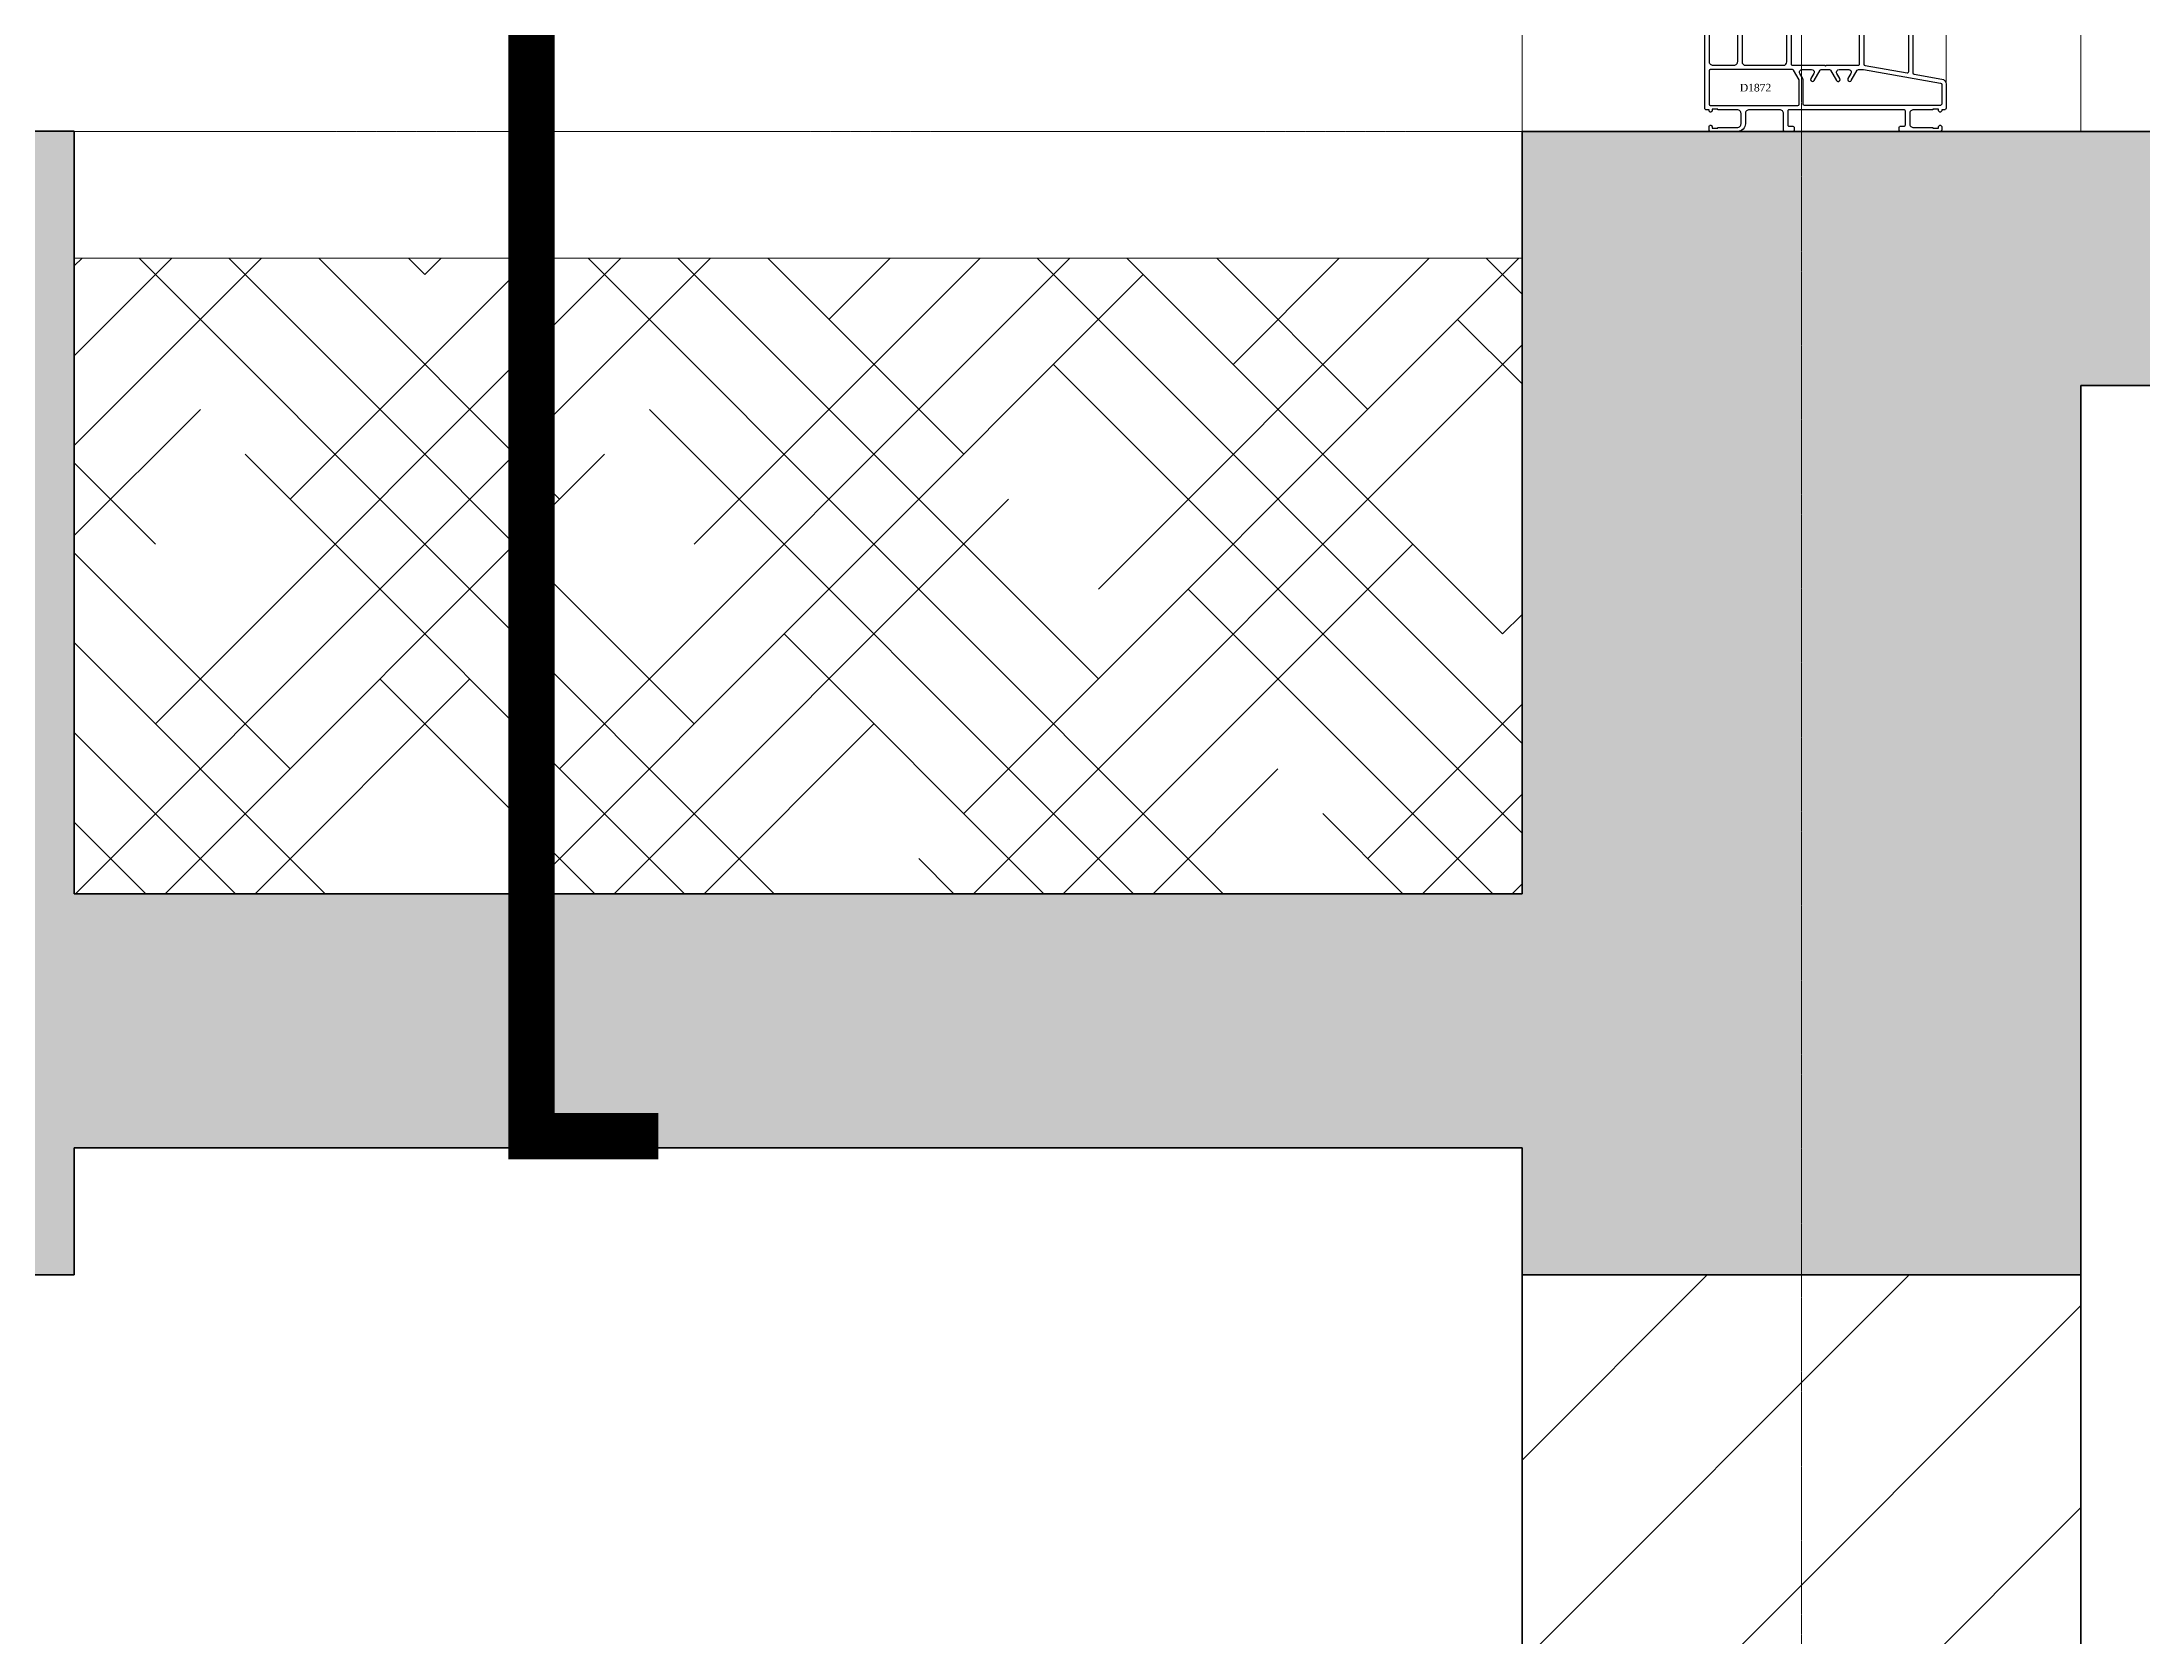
# Model space of a CAD drawing. Header units: millimetres. Extents: x 1336014 to 2939047, y -333549 to -60566.
# Drawn here: x 1469315 to 1470142, y -151085 to -150458 of the extents above; entities that cross this region are included whole.
import ezdxf

# ---------------------------------------------------------------- set-up
doc = ezdxf.new("R2010")
doc.units = ezdxf.units.MM
doc.header["$MEASUREMENT"] = 0
doc.linetypes.add('CENTER2', pattern=[1.125, 0.75, -0.125, 0.125, -0.125])
for name, color, linetype, lineweight in [('01.Cut', 255, 'Continuous', 35), ('02.Thay', 145, 'Continuous', 15), ('03.Manh', 251, 'Continuous', 13), ('06.betong', 2, 'Continuous', 35), ('09.Hatch', 250, 'Continuous', 5), ('10.truc', 250, 'CENTER2', 20), ('CA.thay 145', 145, 'Continuous', 18), ('Nhôm', 4, 'Continuous', 20), ('noi that 15', 15, 'Continuous', 9), ('Đường gióng', 251, 'Continuous', 9)]:
    doc.layers.add(name, color=color, linetype=linetype, lineweight=lineweight)
doc.layers.add('Dim and mark text', color=241, linetype='Continuous')
doc.styles.add('(Mark cn big5)', font='', dxfattribs={"height": 9})
doc.styles.get('(Mark cn big5)').set_extended_font_data('经典宋体繁')

# ---------------------------------------------------------------- blocks, each defined once
blk = doc.blocks.new('eqwrtwe')
at = {"layer": 'Nhôm', "lineweight": 25}
for points in [[(916838, 22696.1), (916838, 22678.8, 0.414214), (916839.3, 22677.5), (916854.3, 22677.5, 0.414214), (916855.6, 22678.8), (916855.6, 22696.1, 0.414214)], [(916857.3, 22702.3), (916857.3, 22678, 0.414214), (916857.8, 22677.5), (916870.5, 22677.5), (916870.8, 22677.2), (916871.1, 22677.5), (916883.8, 22677.5, 0.414214), (916884.3, 22678), (916884.3, 22702.3, -0.414214)], [(916886, 22696.1), (916886, 22677.92, 0.36397), (916886.41, 22677.43), (916903.01, 22674.5, 0.466308), (916903.6, 22674.99), (916903.6, 22696.1, 0.414214)], [(916905.3, 22702.3), (916905.3, 22674.52, 0.36397), (916905.71, 22674.02), (916916.65, 22672.1, -0.36397), (916918.3, 22670.13), (916918.3, 22660.5, -0.414214), (916917.8, 22660), (916916.6, 22660), (916916.6, 22659.6, -0.414214), (916916.1, 22659.1), (916915.9, 22659.1, -0.414214), (916915.4, 22659.6), (916915.4, 22660.2), (916913.1, 22660.2), (916913.1, 22660), (916905.5, 22660, 0.414214), (916904, 22658.5), (916904, 22654.5, 0.414214), (916905.5, 22653), (916913.1, 22653), (916913.1, 22652.8), (916915.4, 22652.8), (916915.4, 22653.4, -0.414214), (916915.9, 22653.9), (916916.1, 22653.9, -0.414214), (916916.6, 22653.4), (916916.6, 22652, -0.414214), (916916.1, 22651.5), (916900.3, 22651.5, -0.414214), (916899.8, 22652), (916899.8, 22653, -0.414214), (916900.3, 22653.5), (916901.8, 22653.5, 0.414214), (916902.3, 22654), (916902.3, 22659.5, 0.414214), (916901.8, 22660), (916856.5, 22660, 0.414214), (916856, 22659.5), (916856, 22654, 0.414214), (916856.5, 22653.5), (916858, 22653.5, -0.414214), (916858.5, 22653), (916858.5, 22652, -0.414214), (916858, 22651.5), (916854.8, 22651.5, -0.414214), (916854.3, 22652), (916854.3, 22658.5, 0.414214), (916852.8, 22660), (916840.8, 22660, 0.414214), (916839.3, 22658.5), (916839.3, 22654.5, -0.414214), (916836.3, 22651.5), (916825.5, 22651.5, -0.414214), (916825, 22652), (916825, 22653.4, -0.414214), (916825.5, 22653.9), (916825.7, 22653.9, -0.414214), (916826.2, 22653.4), (916826.2, 22652.8), (916828.5, 22652.8), (916828.5, 22653), (916836.1, 22653, 0.414214), (916837.6, 22654.5), (916837.6, 22658.5, 0.414214), (916836.1, 22660), (916828.5, 22660), (916828.5, 22660.2), (916826.2, 22660.2), (916826.2, 22659.6, -0.414214), (916825.7, 22659.1), (916825.5, 22659.1, -0.414214), (916825, 22659.6), (916825, 22660), (916823.8, 22660, -0.414214), (916823.3, 22660.5), (916823.3, 22702.2, 0.414214)], [(916825, 22703), (916825, 22679, 0.414214), (916826.5, 22677.5), (916834.8, 22677.5, 0.414214), (916836.3, 22679), (916836.3, 22702.3, -0.414214)]]:
    blk.add_lwpolyline(points, format="xyb", dxfattribs=at)
for points in [[(916860, 22661.7, 0.414214), (916860.5, 22662.2), (916860.5, 22671.56, 0.131652), (916860.43, 22671.81), (916858.27, 22675.55, 0.267949), (916857.84, 22675.8), (916825.5, 22675.8, 0.414214), (916825, 22675.3), (916825, 22662.2, 0.414214), (916825.5, 22661.7)], [(916916.19, 22670.45, -0.36397), (916916.6, 22669.96), (916916.6, 22662.2, -0.414214), (916916.1, 22661.7), (916862.5, 22661.7, -0.414214), (916862, 22662.2), (916862, 22671.89, 0.131652), (916861.9, 22672.27), (916860.73, 22674.3, -0.290966), (916860.77, 22675.37, -0.245194), (916861.59, 22675.8), (916865.4, 22675.8, -0.229871), (916866.19, 22675.42, -0.306767), (916866.27, 22674.3), (916865.1, 22672.27, 0.342192), (916865.22, 22671.36, 0.4901), (916866.4, 22671.52), (916868.73, 22675.55, -0.267949), (916869.16, 22675.8), (916872.44, 22675.8, -0.267949), (916872.87, 22675.55), (916875.2, 22671.52, 0.477454), (916876.35, 22671.34, 0.35368), (916876.5, 22672.27), (916875.33, 22674.3, -0.298948), (916875.39, 22675.39, -0.237423), (916876.19, 22675.8), (916880, 22675.8, -0.241465), (916880.82, 22675.38, -0.294789), (916880.87, 22674.3), (916879.7, 22672.27, 0.336117), (916879.81, 22671.37, 0.496875), (916881, 22671.52), (916883.33, 22675.55, -0.2951), (916883.81, 22675.8), (916885.87, 22675.8)]]:
    blk.add_lwpolyline(points, format="xyb", close=True, dxfattribs=at)
at = {"layer": 'Đường gióng', "ltscale": 0.15}
blk.add_line((916918.3, 22670.13), (916918.3, 25100), dxfattribs=at)
at = {"layer": 'Dim and mark text', "insert": (916836.02, 22668.67), "char_height": 3, "attachment_point": 4, "style": '(Mark cn big5)'}
blk.add_mtext('{\\fVNI-Franko|b0|i0|c0|p2; \\fVNI-Times|b0|i0|c0|p2;D1872}', dxfattribs=at)
blk = doc.blocks.new('A$C31C4286B')
at = {"layer": 'noi that 15', "color": 2, "ltscale": 5}
blk.add_lwpolyline([(61.5, 644.2, 22.4, 22.4, 0), (61.5, -193.7, 22.4, 22.4, 0), (0, -193.7, 0, 0, 0), (0, 947.5, 0, 0, 0), (218.3, 947.5, 0, 0, 0)], format="xyseb", dxfattribs=at)

msp = doc.modelspace()

# ---------------------------------------------------------------- hatches: boundary and pattern name
at = {"layer": '09.Hatch', "ltscale": 50}
h = msp.add_hatch(dxfattribs=at)
h.set_pattern_fill('BTCT', color=256, scale=9, style=0)
h.set_pattern_definition([(50, (92194.26, -1e-10), (64.5534164, -5.6476921), [6.75, -74.25]), (355, (92194.26, -1e-10), (-12.48762, 67.697292), [5.4, -59.4]), (100.4514, (92199.64, -0.47), (52.0658444, 62.0495588), [5.736617, -63.10279]), (46.1842, (92194.26, 18), (96.0516944, -14.8967113), [10.125, -111.375]), (96.6356, (92202.26, 16.76), (84.1196435, 87.6706084), [8.604926, -94.65417]), (351.1842, (92194.26, 18), (84.119575, 87.670674), [8.1, -89.1]), (21, (92203.26, 13.5), (53.7216347, -36.2357002), [6.75, -74.25]), (326, (92203.26, 13.5), (21.89838, 65.263504), [5.4, -59.4]), (71.4514, (92207.734, 10.48), (75.6200366, 29.0277447), [5.736617, -63.10279]), (37.5, (92194.258, -1e-10), (1.09438698, 29.96044684), [0, -58.68, 0, -60.3, 0, -59.625]), (7.5, (92194.258, -1e-10), (23.6762584, 35.4970541), [0, -34.38, 0, -57.33, 0, -22.725]), (327.5, (92174.188, -1e-10), (48.04401926, -2.02993846), [0, -22.5, 0, -70.2, 0, -93.15]), (317.5, (92165.188, -1e-10), (52.4867552, 9.0094484), [0, -29.25, 0, -46.62, 0, -66.15]), (45, (92194.258, -1e-10), (-23.8648539, 23.8648539), []), (45, (92210.168, -1e-10), (-23.8648539, 23.8648539), [])])
h.paths.add_polyline_path([(1469897.46, -150892.8), (1469327.46, -150892.8), (1469327.46, -150942.72), (1469107.46, -150942.72), (1469107.46, -150492.74), (1469327.46, -150492.74), (1469327.46, -150792.8), (1469897.46, -150792.8), (1469897.46, -150492.8), (1476136.46, -150492.8), (1476136.46, -150942.8), (1475916.46, -150942.8), (1475916.46, -150592.8), (1472308.9, -150592.8), (1472308.9, -150942.8), (1472088.9, -150942.8), (1472088.9, -150592.8), (1470117.46, -150592.8), (1470117.46, -150942.8), (1469897.46, -150942.8)])
at = {"layer": '09.Hatch'}
h = msp.add_hatch(dxfattribs=at)
h.set_pattern_fill('HOUND', color=256, scale=400, angle=45)
h.set_pattern_definition([(45, (92304.258, 3600.05), (53.0330086, 88.38834765), [400, -200]), (135, (92304.258, 3600.05), (53.0330086, -88.38834765), [400, -200])])
h.paths.add_polyline_path([(1469327.46, -150542.74), (1469897.46, -150542.74), (1469897.46, -150792.67), (1469327.46, -150792.67)])
at = {"layer": '09.Hatch', "ltscale": 50}
h = msp.add_hatch(dxfattribs=at)
h.set_pattern_fill('TUONGXAY', color=256, scale=450, style=0)
h.set_pattern_definition([(45, (621380.113, -189400.795), (-39.7747564, 39.7747564), [])])
h.paths.add_polyline_path([(1469897.46, -150942.8), (1470117.46, -150942.8), (1470117.46, -151592.8), (1469897.46, -151592.8)])

# ---------------------------------------------------------------- linework, layer by layer
at = {"layer": '01.Cut'}
msp.add_lwpolyline([(1469897.46, -150942.8), (1470117.46, -150942.8), (1470117.46, -151592.8), (1469897.46, -151592.8)], close=True, dxfattribs=at)
at = {"layer": '02.Thay'}
msp.add_lwpolyline([(1469897.46, -147992.8), (1470117.46, -147992.8), (1470117.46, -150492.8), (1469897.46, -150492.8)], close=True, dxfattribs=at)
at = {"layer": '02.Thay', "ltscale": 200}
msp.add_lwpolyline([(1469327.46, -150492.74), (1469897.46, -150492.8)], dxfattribs=at)
at = {"layer": '03.Manh'}
msp.add_lwpolyline([(1469327.46, -150542.74), (1469897.46, -150542.74), (1469897.46, -150792.67), (1469327.46, -150792.67)], close=True, dxfattribs=at)
at = {"layer": '06.betong'}
msp.add_lwpolyline([(1469897.46, -150892.8), (1469327.46, -150892.8), (1469327.46, -150942.72), (1469107.46, -150942.72), (1469107.46, -150492.74), (1469327.46, -150492.74), (1469327.46, -150792.8), (1469897.46, -150792.8), (1469897.46, -150492.8), (1476136.46, -150492.8), (1476136.46, -150942.8), (1475916.46, -150942.8), (1475916.46, -150592.8), (1472308.9, -150592.8), (1472308.9, -150942.8), (1472088.9, -150942.8), (1472088.9, -150592.8), (1470117.46, -150592.8), (1470117.46, -150942.8), (1469897.46, -150942.8)], close=True, dxfattribs=at)
at = {"layer": '10.truc'}
for p, q in [((1470007.46, -143408.76), (1470007.46, -160388.6)), ((1466594.75, -150492.8), (1487684.33, -150492.8))]:
    msp.add_line(p, q, dxfattribs=at)

# ---------------------------------------------------------------- block references
at = {"layer": '01.Cut'}
msp.add_blockref('eqwrtwe', (553146.07, -173144.3), dxfattribs=at)
at = {"layer": 'CA.thay 145', "xscale": -0.8125000004656603, "yscale": 0.8125000002641721, "zscale": 0.8125000001261157}
msp.add_blockref('A$C31C4286B', (1469557.46, -150730.85), dxfattribs=at)

doc.saveas('drawing.dxf')
